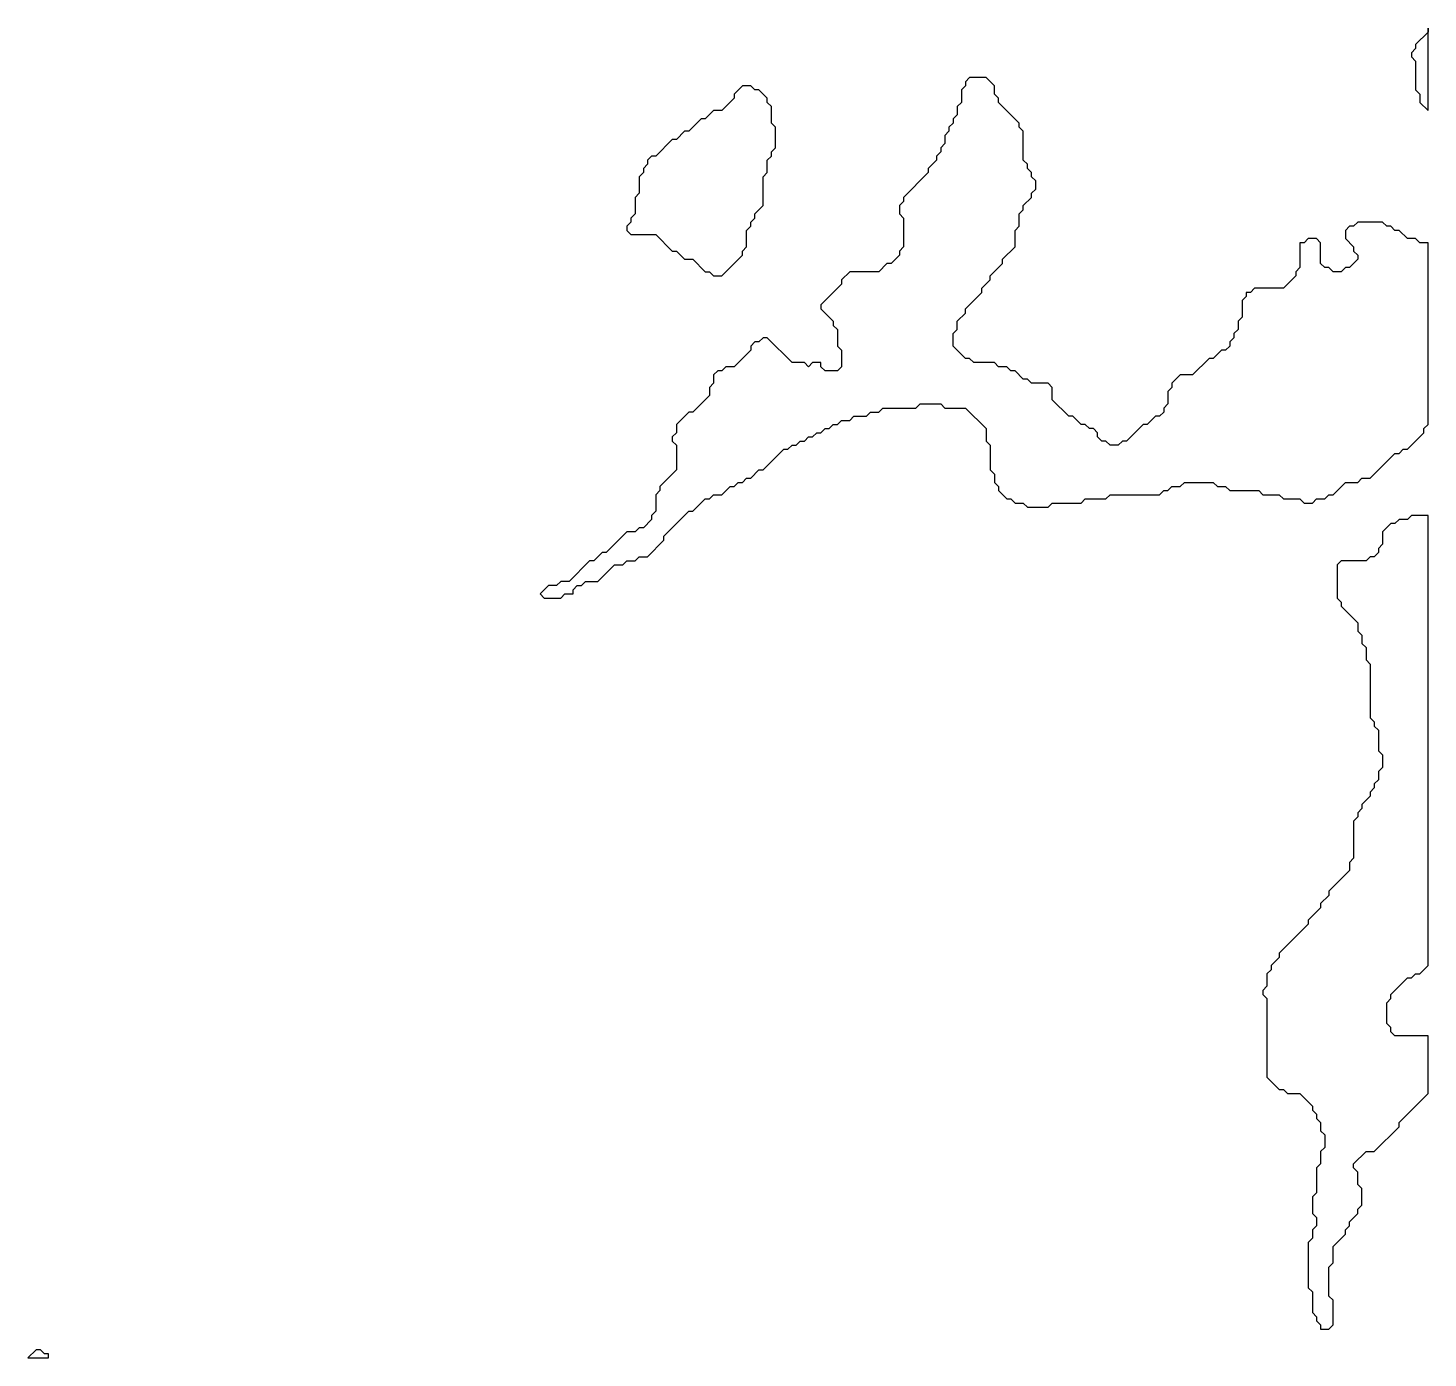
# Model space of a CAD drawing. Header units: millimetres. Extents: x 86 to 500, y 0 to 162.
# Drawn here: x 330 to 499.5, y 0.5 to 161.5 of the extents above; entities outside this region: 1.
import ezdxf

# ---------------------------------------------------------------- set-up
doc = ezdxf.new("R2010")
doc.units = ezdxf.units.MM

msp = doc.modelspace()

# ---------------------------------------------------------------- linework, layer by layer
for points in [[(499.5, 161.5), (499.5, 161), (498, 159.5), (498, 159), (497.5, 158.5), (497.5, 158), (498, 157.5), (498, 154), (498.5, 153.5), (498.5, 152.5), (499.5, 151.5)], [(444, 155.5), (443.5, 155), (443.5, 154.5), (443, 154), (443, 152.5), (442.5, 152), (442.5, 151), (442, 150.5), (442, 150), (441.5, 149.5), (441.5, 149), (441, 148.5), (441, 147.5), (440.5, 147), (440.5, 146.5), (440, 146), (440, 145.5), (439, 144.5), (439, 144), (436, 141), (436, 140.5), (435.5, 140), (435.5, 139), (436, 138.5), (436, 135), (435.5, 134.5), (435.5, 134), (434.5, 133), (434, 133), (433, 132), (429.5, 132), (428.5, 131), (428.5, 130.5), (426, 128), (426, 127.5), (427.5, 126), (427.5, 125.5), (428, 125), (428, 123), (428.5, 122.5), (428.5, 120.5), (428, 120), (426.5, 120), (426, 120.5), (426, 121), (425, 121), (424.5, 120.5), (424, 121), (422.5, 121), (419.5, 124), (419, 124), (418.5, 123.5), (418, 123.5), (417.5, 123), (417.5, 122.5), (415.5, 120.5), (414.5, 120.5), (414, 120), (413.5, 120), (413, 119.5), (413, 118.5), (412.5, 118), (412.5, 117), (410.5, 115), (410, 115), (408.5, 113.5), (408.5, 112.5), (408, 112), (408, 111.5), (408.5, 111), (408.5, 108), (406.5, 106), (406.5, 105.5), (406, 105), (406, 103), (405.5, 102.5), (405.5, 102), (404.5, 101), (404, 101), (403.5, 100.5), (402.5, 100.5), (400, 98), (399.5, 98), (398.5, 97), (398, 97), (395.5, 94.5), (394.5, 94.5), (394, 94), (393, 94), (392, 93), (392.5, 92.5), (394.5, 92.5), (395, 93), (396, 93), (396, 93.5), (396.5, 94), (397, 94), (397.5, 94.5), (399, 94.5), (401, 96.5), (402, 96.5), (402.5, 97), (403.5, 97), (404, 97.5), (405, 97.5), (407, 99.5), (407, 100), (410, 103), (410.5, 103), (412, 104.5), (412.5, 104.5), (413, 105), (414, 105), (415, 106), (415.5, 106), (416, 106.5), (416.5, 106.5), (417, 107), (417.5, 107), (418.5, 108), (419, 108), (421.5, 110.5), (422, 110.5), (422.5, 111), (423, 111), (423.5, 111.5), (424, 111.5), (424.5, 112), (425, 112), (425.5, 112.5), (426, 112.5), (426.5, 113), (427, 113), (427.5, 113.5), (428, 113.5), (428.5, 114), (429.5, 114), (430, 114.5), (431.5, 114.5), (432, 115), (433, 115), (433.5, 115.5), (437.5, 115.5), (438, 116), (440.5, 116), (441, 115.5), (443.5, 115.5), (446, 113), (446, 111.5), (446.5, 111), (446.5, 108), (447, 107.5), (447, 106.5), (447.5, 106), (447.5, 105.5), (448.5, 104.5), (449, 104.5), (449.5, 104), (450.5, 104), (451, 103.5), (453.5, 103.5), (454, 104), (457.5, 104), (458, 104.5), (460.5, 104.5), (461, 105), (467, 105), (467.5, 105.5), (468, 105.5), (468.5, 106), (469.5, 106), (470, 106.5), (473.5, 106.5), (474, 106), (475, 106), (475.5, 105.5), (479, 105.5), (479.5, 105), (481.5, 105), (482, 104.5), (484, 104.5), (484.5, 104), (485.5, 104), (486, 104.5), (487, 104.5), (487.5, 105), (488, 105), (489.5, 106.5), (491, 106.5), (491.5, 107), (492.5, 107), (495.5, 110), (496, 110), (496.5, 110.5), (497, 110.5), (499, 112.5), (499, 113), (499.5, 113.5), (499.5, 135.5), (498.5, 135.5), (498, 136), (497, 136), (496, 137), (495.5, 137), (495, 137.5), (494.5, 137.5), (494, 138), (491, 138), (490.5, 137.5), (490, 137.5), (489.5, 137), (489.5, 136), (490.5, 135), (490.5, 134.5), (491, 134), (491, 133.5), (490, 132.5), (489.5, 132.5), (489, 132), (488, 132), (487.5, 132.5), (487, 132.5), (486.5, 133), (486.5, 135.5), (486, 136), (485, 136), (484.5, 135.5), (484, 135.5), (484, 132.5), (483.5, 132), (483.5, 131.5), (482, 130), (478.5, 130), (478, 129.5), (477.5, 129.5), (477.5, 129), (477, 128.5), (477, 126.5), (476.5, 126), (476.5, 125), (476, 124.5), (476, 124), (475.5, 123.5), (475.5, 123), (475, 122.5), (474.5, 122.5), (473.5, 121.5), (473, 121.5), (471, 119.5), (469.5, 119.5), (468.5, 118.5), (468.5, 118), (468, 117.5), (468, 116), (467.5, 115.5), (467.5, 115), (467, 114.5), (466.5, 114.5), (465.5, 113.5), (465, 113.5), (463, 111.5), (462.5, 111.5), (462, 111), (461, 111), (460.5, 111.5), (460, 111.5), (459.5, 112), (459.5, 112.5), (459, 113), (458.5, 113), (458, 113.5), (457.5, 113.5), (456.5, 114.5), (456, 114.5), (454, 116.5), (454, 118), (453.5, 118.5), (451.5, 118.5), (451, 119), (450.5, 119), (449.5, 120), (449, 120), (448.5, 120.5), (447.5, 120.5), (447, 121), (444.5, 121), (444, 121.5), (443.5, 121.5), (442, 123), (442, 124.5), (442.5, 125), (442.5, 126), (443.5, 127), (443.5, 127.5), (445.5, 129.5), (445.5, 130), (446.5, 131), (446.5, 131.5), (448, 133), (448, 133.5), (449.5, 135), (449.5, 137), (450, 137.5), (450, 139), (450.5, 139.5), (450.5, 140), (451.5, 141), (451.5, 141.5), (452, 142), (452, 143), (451.5, 143.5), (451.5, 144), (451, 144.5), (451, 145), (450.5, 145.5), (450.5, 149), (450, 149.5), (450, 150), (447.5, 152.5), (447.5, 153), (447, 153.5), (447, 154.5), (446, 155.5)], [(416.5, 154.5), (415.5, 153.5), (415.5, 153), (414, 151.5), (413, 151.5), (412, 150.5), (411.5, 150.5), (410, 149), (409.5, 149), (408.5, 148), (408, 148), (406, 146), (405.5, 146), (405, 145.5), (405, 145), (404.5, 144.5), (404.5, 144), (404, 143.5), (404, 141.5), (403.5, 141), (403.5, 139), (403, 138.5), (403, 138), (402.5, 137.5), (402.5, 137), (403, 136.5), (406, 136.5), (408, 134.5), (408.5, 134.5), (409.5, 133.5), (410.5, 133.5), (412, 132), (412.5, 132), (413, 131.5), (414, 131.5), (416.5, 134), (416.5, 134.5), (417, 135), (417, 137), (417.5, 137.5), (417.5, 138), (418, 138.5), (418, 139), (419, 140), (419, 143.5), (419.5, 144), (419.5, 145.5), (420, 146), (420, 146.5), (420.5, 147), (420.5, 149.5), (420, 150), (420, 152), (419.5, 152.5), (419.5, 153), (418.5, 154), (418, 154), (417.5, 154.5)], [(86, 108.5), (85.5, 108), (85.5, 105), (86, 104.5), (86, 101), (87, 101), (87, 101.5), (87.5, 102), (87.5, 106.5), (87, 107), (87, 108), (86.5, 108.5)], [(497.5, 102.5), (497, 102), (496, 102), (495.5, 101.5), (495, 101.5), (494, 100.5), (494, 99), (493.5, 98.5), (493.5, 98), (493, 97.5), (492.5, 97.5), (492, 97), (489, 97), (488.5, 96.5), (488.5, 92.5), (489, 92), (489, 91.5), (491, 89.5), (491, 88.5), (491.5, 88), (491.5, 87), (492, 86.5), (492, 85), (492.5, 84.5), (492.5, 78), (493, 77.5), (493, 77), (493.5, 76.5), (493.5, 74), (494, 73.5), (494, 72), (493.5, 71.5), (493.5, 70.5), (493, 70), (493, 69.5), (492.5, 69), (492.5, 68.5), (491.5, 67.5), (491.5, 67), (491, 66.5), (491, 66), (490.5, 65.5), (490.5, 61), (490, 60.5), (490, 59.5), (487.5, 57), (487.5, 56.5), (486.5, 55.5), (486.5, 55), (485, 53.5), (485, 53), (481.5, 49.5), (481.5, 49), (480.5, 48), (480.5, 47.5), (480, 47), (480, 45.5), (479.5, 45), (479.5, 44.5), (480, 44), (480, 34.5), (481.5, 33), (482, 33), (482.5, 32.5), (484, 32.5), (485.5, 31), (485.5, 30.5), (486, 30), (486, 29.5), (486.5, 29), (486.5, 28), (487, 27.5), (487, 26), (486.5, 25.5), (486.5, 24), (486, 23.5), (486, 20.5), (485.5, 20), (485.5, 18), (486, 17.5), (486, 16.5), (485.5, 16), (485.5, 15), (485, 14.5), (485, 9), (485.5, 8.5), (485.5, 6), (486, 5.5), (486, 5), (486.5, 4.5), (486.5, 4), (487.5, 4), (488, 4.5), (488, 7.5), (487.5, 8), (487.5, 11.5), (488, 12), (488, 14), (489.5, 15.5), (489.5, 16), (490, 16.5), (490, 17), (491, 18), (491, 18.5), (491.5, 19), (491.5, 21), (491, 21.5), (491, 23), (490.5, 23.5), (490.5, 24), (492, 25.5), (493, 25.5), (496, 28.5), (496, 29), (499.5, 32.5), (499.5, 39.5), (495.5, 39.5), (495, 40), (495, 40.5), (494.5, 41), (494.5, 43.5), (495, 44), (495, 44.5), (497, 46.5), (497.5, 46.5), (498, 47), (498.5, 47), (499.5, 48), (499.5, 102.5)], [(331, 1.5), (330, 0.5), (332.5, 0.5), (332.5, 1), (332, 1), (331.5, 1.5)]]:
    msp.add_lwpolyline(points, close=True)

doc.saveas('drawing.dxf')
